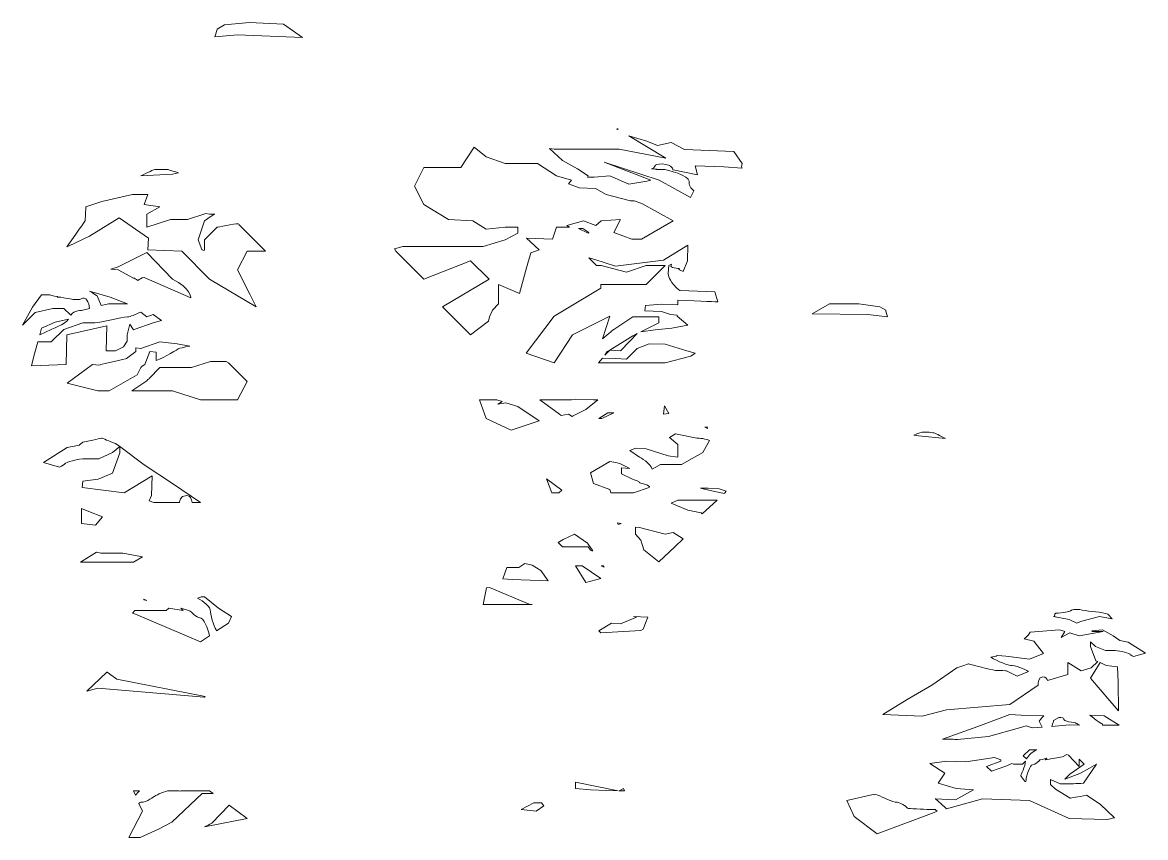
# Model space of a CAD drawing. Extents: x -2 to 9008, y -1000 to 0.
# Drawn here: x 2786.76 to 2805.56, y -687.71 to -674.06 of the extents above; entities that cross this region are included whole.
import ezdxf

# ---------------------------------------------------------------- set-up
doc = ezdxf.new("R2010")
doc.units = 0
doc.header["$MEASUREMENT"] = 0
doc.layers.add('Layer 1', color=7, linetype='Continuous')

# ---------------------------------------------------------------- blocks, each defined once
blk = doc.blocks.new('block 6')
at = {"layer": 'Layer 1', "lineweight": 0}
for points in [[(2796.71, -675.84), (2796.73, -675.84), (2796.72, -675.85), (2796.71, -675.84)], [(2794.84, -677.49), (2794.52, -677.52), (2794.3, -677.38), (2793.89, -677.36), (2793.48, -677.11), (2793.32, -676.8), (2793.48, -676.49), (2794.1, -676.49), (2794.32, -676.15), (2794.52, -676.31), (2794.84, -676.42), (2795.38, -676.42), (2795.7, -676.63), (2795.95, -676.7), (2795.9, -676.76), (2796.08, -676.83), (2796.35, -676.84), (2796.53, -676.94), (2796.94, -677.05), (2797, -677.05), (2797.13, -677.09), (2797.65, -677.38), (2797.12, -677.69), (2796.96, -677.69), (2796.66, -677.58), (2796.77, -677.36), (2796.45, -677.38), (2796.36, -677.46), (2796.15, -677.38), (2795.87, -677.46), (2795.92, -677.49), (2795.7, -677.49), (2795.63, -677.69), (2795.2, -677.67), (2795.41, -677.87), (2795.27, -677.92), (2795.2, -678.17), (2795.08, -678.6), (2794.73, -678.45), (2794.73, -678.77), (2794.63, -678.88), (2794.58, -678.99), (2794.56, -679.06), (2794.26, -679.29), (2793.95, -678.98), (2793.79, -678.82), (2794.57, -678.36), (2794.26, -678.05), (2793.48, -678.36), (2793.01, -677.89), (2792.99, -677.85), (2793.13, -677.81), (2794.47, -677.81), (2794.84, -677.7), (2795.05, -677.59), (2795.05, -677.49), (2794.84, -677.49)], [(2796.07, -677.51), (2796.14, -677.51), (2796.24, -677.58), (2796.23, -677.59), (2796.07, -677.51)], [(2796.51, -679.63), (2796.55, -679.57), (2796.59, -679.55), (2796.98, -679.31), (2797.05, -679.27), (2796.93, -679.4), (2796.77, -679.56), (2796.59, -679.55), (2796.51, -679.63)], [(2796.69, -679.69), (2796.87, -679.7), (2797.05, -679.52), (2797.25, -679.44), (2797.52, -679.45), (2797.88, -679.56), (2798.02, -679.6), (2797.95, -679.65), (2797.52, -679.76), (2796.4, -679.76), (2796.47, -679.68), (2796.69, -679.69)], [(2796.19, -680.54), (2795.98, -680.65), (2795.96, -680.66), (2795.9, -680.62), (2795.78, -680.64), (2795.75, -680.62), (2795.42, -680.38), (2795.95, -680.38), (2796.01, -680.37), (2796.32, -680.38), (2796.39, -680.38), (2796.19, -680.54)], [(2794.85, -680.43), (2795.05, -680.49), (2795.41, -680.73), (2794.94, -680.89), (2794.52, -680.69), (2794.41, -680.38), (2794.7, -680.38), (2794.79, -680.41), (2794.72, -680.45), (2794.85, -680.43)], [(2797.58, -680.61), (2797.49, -680.62), (2797.51, -680.48), (2797.58, -680.61)], [(2796.66, -680.6), (2796.46, -680.69), (2796.41, -680.69), (2796.56, -680.6), (2796.66, -680.6)], [(2798.18, -680.84), (2798.22, -680.83), (2798.23, -680.86), (2798.18, -680.84)], [(2795.53, -681.7), (2795.79, -681.89), (2795.74, -681.94), (2795.62, -681.94), (2795.53, -681.7)], [(2798.27, -681.9), (2798.11, -681.86), (2798.24, -681.86), (2798.42, -681.87), (2798.54, -681.91), (2798.52, -681.94), (2798.51, -681.95), (2798.27, -681.9)], [(2797.62, -682.11), (2797.73, -682.06), (2798.39, -682.06), (2798.14, -682.29), (2798.12, -682.27), (2797.9, -682.23), (2797.62, -682.11)], [(2788.1, -682.34), (2787.98, -682.48), (2787.75, -682.45), (2787.75, -682.2), (2787.87, -682.25), (2788.1, -682.34)], [(2796.78, -682.45), (2796.73, -682.47), (2796.72, -682.44), (2796.78, -682.45)], [(2797.16, -682.89), (2797.14, -682.82), (2797.11, -682.73), (2797.02, -682.63), (2797.02, -682.51), (2797.09, -682.52), (2797.52, -682.63), (2797.65, -682.6), (2797.82, -682.71), (2797.68, -682.84), (2797.41, -683.09), (2797.16, -682.89)], [(2788, -682.93), (2788.07, -682.95), (2788.44, -682.95), (2788.77, -683.01), (2788.62, -683.1), (2787.73, -683.1), (2788, -682.93)], [(2794.96, -683.39), (2794.8, -683.38), (2794.87, -683.19), (2795.07, -683.19), (2795.17, -683.12), (2795.29, -683.15), (2795.44, -683.24), (2795.56, -683.41), (2794.96, -683.39)], [(2796.44, -683.37), (2796.19, -683.44), (2796.02, -683.16), (2796.13, -683.16), (2796.44, -683.37)], [(2796.5, -683.18), (2796.45, -683.16), (2796.48, -683.16), (2796.5, -683.18)], [(2794.47, -683.81), (2794.53, -683.53), (2794.58, -683.52), (2795.24, -683.8), (2795.29, -683.81), (2794.47, -683.81)], [(2788.79, -683.73), (2788.79, -683.72), (2788.84, -683.74), (2788.79, -683.73)], [(2796.44, -684.28), (2796.41, -684.25), (2796.62, -684.12), (2796.77, -684.13), (2797.04, -684.02), (2796.99, -684.01), (2797.23, -684.02), (2797.15, -684.22), (2797.11, -684.24), (2796.44, -684.28)], [(2804.64, -685.04), (2804.8, -684.78), (2804.9, -684.83), (2805.09, -684.85), (2805.1, -685.11), (2805.11, -685.59), (2804.96, -685.42), (2804.64, -685.04)], [(2796.27, -686.91), (2796.02, -686.89), (2796.02, -686.78), (2796.73, -686.93), (2796.54, -686.92), (2796.27, -686.91)], [(2796.84, -686.93), (2796.75, -686.93), (2796.82, -686.89), (2796.84, -686.93)], [(2795.32, -687.13), (2795.45, -687.13), (2795.49, -687.18), (2795.36, -687.27), (2795.11, -687.24), (2795.32, -687.13)]]:
    blk.add_lwpolyline(points, dxfattribs=at)
for points, knots in [([(2791.45, -674.31), (2791.45, -674.31), (2790.36, -674.27), (2790.36, -674.27), (2790.36, -674.27), (2789.98, -674.3), (2789.98, -674.3), (2790, -674.23), (2790.02, -674.17), (2790.02, -674.17), (2790.02, -674.17), (2790.14, -674.1), (2790.14, -674.1), (2790.14, -674.1), (2790.56, -674.06), (2790.56, -674.06), (2790.56, -674.06), (2791.13, -674.09), (2791.13, -674.09), (2791.13, -674.09), (2791.45, -674.31), (2791.45, -674.31)], [0, 0, 0, 0, 1, 1, 1, 2, 2, 2, 3, 3, 3, 4, 4, 4, 5, 5, 5, 6, 6, 6, 7, 7, 7, 7]), ([(2796.75, -676.18), (2796.75, -676.18), (2797.53, -676.33), (2797.53, -676.33), (2797.53, -676.33), (2796.91, -675.96), (2796.91, -675.96), (2796.91, -675.96), (2797.21, -676.05), (2797.21, -676.05), (2797.21, -676.05), (2797.39, -676.12), (2797.39, -676.12), (2797.39, -676.12), (2797.62, -676.07), (2797.62, -676.07), (2797.62, -676.07), (2797.84, -676.19), (2797.84, -676.19), (2797.84, -676.19), (2798.67, -676.22), (2798.67, -676.22), (2798.67, -676.22), (2798.81, -676.42), (2798.81, -676.42), (2798.8, -676.46), (2798.79, -676.5), (2798.81, -676.5), (2798.81, -676.5), (2798.5, -676.48), (2798.5, -676.48), (2798.5, -676.48), (2798.02, -676.46), (2798.02, -676.46), (2798.02, -676.46), (2798.06, -676.61), (2798.06, -676.61), (2798.06, -676.61), (2797.65, -676.53), (2797.65, -676.53), (2797.65, -676.53), (2797.65, -676.44), (2797.47, -676.43), (2797.3, -676.42), (2797.37, -676.51), (2797.29, -676.51), (2797.33, -676.51), (2797.38, -676.52), (2797.38, -676.52), (2797.38, -676.52), (2797.38, -676.52), (2797.47, -676.52), (2797.56, -676.52), (2797.92, -676.63), (2797.92, -676.72), (2797.91, -676.78), (2797.95, -676.84), (2798, -676.88), (2798, -676.88), (2797.94, -676.99), (2797.94, -676.99), (2797.94, -676.99), (2797.42, -676.7), (2797.42, -676.7), (2797.42, -676.7), (2796.5, -676.4), (2796.5, -676.4), (2796.5, -676.4), (2797.28, -676.7), (2797.28, -676.7), (2797.28, -676.7), (2797.21, -676.72), (2797.21, -676.72), (2797.21, -676.72), (2796.91, -676.77), (2796.91, -676.77), (2796.91, -676.77), (2796.59, -676.63), (2796.59, -676.63), (2796.59, -676.63), (2796.33, -676.65), (2796.33, -676.65), (2796.33, -676.65), (2796.22, -676.65), (2796.22, -676.65), (2796.22, -676.65), (2796.23, -676.63), (2796.23, -676.63), (2796.23, -676.63), (2796.05, -676.51), (2796.05, -676.51), (2796.05, -676.51), (2795.8, -676.37), (2795.8, -676.37), (2795.8, -676.37), (2795.58, -676.17), (2795.58, -676.17), (2795.58, -676.17), (2795.66, -676.18), (2795.66, -676.18), (2795.66, -676.18), (2796.75, -676.18), (2796.75, -676.18)], [0, 0, 0, 0, 1, 1, 1, 2, 2, 2, 3, 3, 3, 4, 4, 4, 5, 5, 5, 6, 6, 6, 7, 7, 7, 8, 8, 8, 9, 9, 9, 10, 10, 10, 11, 11, 11, 12, 12, 12, 13, 13, 13, 14, 14, 14, 15, 15, 15, 16, 16, 16, 17, 17, 17, 18, 18, 18, 19, 19, 19, 20, 20, 20, 21, 21, 21, 22, 22, 22, 23, 23, 23, 24, 24, 24, 25, 25, 25, 26, 26, 26, 27, 27, 27, 28, 28, 28, 29, 29, 29, 30, 30, 30, 31, 31, 31, 32, 32, 32, 33, 33, 33, 34, 34, 34, 34]), ([(2788.74, -676.63), (2788.85, -676.58), (2788.96, -676.52), (2788.99, -676.52), (2789.06, -676.52), (2789.06, -676.52), (2789.16, -676.52), (2789.2, -676.52), (2789.28, -676.55), (2789.37, -676.58), (2789.37, -676.58), (2789.27, -676.6), (2789.27, -676.6), (2789.27, -676.6), (2788.74, -676.63), (2788.74, -676.63)], [0, 0, 0, 0, 1, 1, 1, 2, 2, 2, 3, 3, 3, 4, 4, 4, 5, 5, 5, 5]), ([(2788.86, -676.94), (2788.86, -676.94), (2788.8, -677.11), (2788.8, -677.11), (2788.8, -677.11), (2789.06, -677.15), (2789.06, -677.15), (2789.06, -677.15), (2788.84, -677.27), (2788.84, -677.27), (2788.84, -677.27), (2788.84, -677.49), (2788.84, -677.49), (2788.84, -677.49), (2789.24, -677.36), (2789.24, -677.36), (2789.24, -677.36), (2789.52, -677.36), (2789.52, -677.36), (2789.52, -677.36), (2789.83, -677.26), (2789.83, -677.26), (2789.83, -677.26), (2789.89, -677.27), (2789.89, -677.27), (2789.89, -677.27), (2789.98, -677.27), (2789.98, -677.27), (2789.89, -677.32), (2789.81, -677.38), (2789.81, -677.38), (2789.81, -677.38), (2789.7, -677.7), (2789.7, -677.7), (2789.7, -677.7), (2789.76, -677.86), (2789.76, -677.86), (2789.76, -677.86), (2789.81, -677.9), (2789.81, -677.86), (2789.81, -677.81), (2789.81, -677.7), (2789.81, -677.7), (2789.81, -677.7), (2790.02, -677.49), (2790.02, -677.49), (2790.02, -677.49), (2790.31, -677.43), (2790.37, -677.43), (2790.37, -677.43), (2790.38, -677.44), (2790.38, -677.44), (2790.38, -677.45), (2790.39, -677.45), (2790.4, -677.46), (2790.4, -677.46), (2790.83, -677.89), (2790.83, -677.89), (2790.83, -677.89), (2790.52, -677.89), (2790.52, -677.89), (2790.52, -677.89), (2790.36, -678.2), (2790.36, -678.2), (2790.36, -678.2), (2790.57, -678.62), (2790.57, -678.62), (2790.57, -678.62), (2790.67, -678.82), (2790.67, -678.82), (2790.67, -678.82), (2789.89, -678.36), (2789.89, -678.36), (2789.89, -678.36), (2789.43, -677.89), (2789.43, -677.89), (2789.43, -677.89), (2788.86, -677.87), (2788.86, -677.87), (2788.86, -677.87), (2788.87, -677.67), (2788.87, -677.67), (2788.87, -677.67), (2788.38, -677.33), (2788.38, -677.33), (2788.38, -677.33), (2787.88, -677.64), (2787.88, -677.64), (2787.88, -677.64), (2787.54, -677.8), (2787.54, -677.8), (2787.54, -677.8), (2787.5, -677.82), (2787.5, -677.82), (2787.65, -677.61), (2787.81, -677.38), (2787.81, -677.38), (2787.81, -677.38), (2787.82, -677.16), (2787.82, -677.16), (2787.82, -677.16), (2787.82, -677.15), (2787.82, -677.15), (2787.82, -677.15), (2788.09, -677.06), (2788.09, -677.06), (2788.09, -677.06), (2788.6, -676.94), (2788.6, -676.94), (2788.6, -676.94), (2788.86, -676.94), (2788.86, -676.94)], [0, 0, 0, 0, 1, 1, 1, 2, 2, 2, 3, 3, 3, 4, 4, 4, 5, 5, 5, 6, 6, 6, 7, 7, 7, 8, 8, 8, 9, 9, 9, 10, 10, 10, 11, 11, 11, 12, 12, 12, 13, 13, 13, 14, 14, 14, 15, 15, 15, 16, 16, 16, 17, 17, 17, 18, 18, 18, 19, 19, 19, 20, 20, 20, 21, 21, 21, 22, 22, 22, 23, 23, 23, 24, 24, 24, 25, 25, 25, 26, 26, 26, 27, 27, 27, 28, 28, 28, 29, 29, 29, 30, 30, 30, 31, 31, 31, 32, 32, 32, 33, 33, 33, 34, 34, 34, 35, 35, 35, 36, 36, 36, 37, 37, 37, 37]), ([(2788.8, -678.33), (2788.75, -678.34), (2788.72, -678.36), (2788.69, -678.38), (2788.66, -678.36), (2788.63, -678.34), (2788.63, -678.34), (2788.63, -678.34), (2788.62, -678.34), (2788.62, -678.34), (2788.62, -678.34), (2788.36, -678.2), (2788.36, -678.2), (2788.36, -678.2), (2788.24, -678.19), (2788.24, -678.19), (2788.24, -678.19), (2788.36, -678.15), (2788.36, -678.15), (2788.36, -678.15), (2788.84, -677.91), (2788.84, -677.91), (2788.84, -677.91), (2789.27, -678.36), (2789.27, -678.36), (2789.58, -678.51), (2789.58, -678.67), (2789.58, -678.67), (2789.58, -678.67), (2788.8, -678.33), (2788.8, -678.33)], [0, 0, 0, 0, 1, 1, 1, 2, 2, 2, 3, 3, 3, 4, 4, 4, 5, 5, 5, 6, 6, 6, 7, 7, 7, 8, 8, 8, 9, 9, 9, 10, 10, 10, 10]), ([(2796.44, -678.51), (2796.44, -678.51), (2796.44, -678.45), (2796.44, -678.45), (2796.44, -678.45), (2797.2, -678.45), (2797.2, -678.45), (2797.2, -678.45), (2797.52, -678.13), (2797.52, -678.13), (2797.52, -678.13), (2797.2, -678.13), (2797.2, -678.13), (2797.2, -678.13), (2796.87, -678.24), (2796.87, -678.24), (2796.87, -678.24), (2796.45, -678.13), (2796.45, -678.13), (2796.45, -678.13), (2796.37, -678.13), (2796.37, -678.13), (2796.37, -678.13), (2796.24, -678), (2796.24, -678), (2796.24, -678), (2796.34, -678.03), (2796.34, -678.03), (2796.34, -678.03), (2796.69, -678.14), (2796.69, -678.14), (2796.69, -678.14), (2797.49, -678.04), (2797.49, -678.04), (2797.49, -678.04), (2797.9, -677.79), (2797.9, -677.79), (2797.9, -677.79), (2797.89, -678.05), (2797.89, -678.05), (2797.89, -678.05), (2797.82, -678.23), (2797.82, -678.23), (2797.7, -678.18), (2797.76, -678.18), (2797.76, -678.18), (2797.75, -678.18), (2797.58, -678.17), (2797.62, -678.13), (2797.65, -678.08), (2797.58, -678.13), (2797.58, -678.13), (2797.58, -678.13), (2797.57, -678.26), (2797.57, -678.26), (2797.57, -678.26), (2797.57, -678.35), (2797.66, -678.45), (2797.75, -678.55), (2797.77, -678.55), (2797.77, -678.55), (2797.77, -678.55), (2798.35, -678.57), (2798.35, -678.57), (2798.35, -678.57), (2798.4, -678.74), (2798.4, -678.74), (2798.4, -678.74), (2798.13, -678.73), (2797.73, -678.71), (2797.73, -678.71), (2797.73, -678.79), (2797.73, -678.79), (2797.73, -678.79), (2797.46, -678.78), (2797.46, -678.78), (2797.46, -678.78), (2797.19, -678.8), (2797.19, -678.8), (2797.19, -678.8), (2797.18, -678.89), (2797.18, -678.89), (2797.18, -678.89), (2797.46, -678.9), (2797.46, -678.9), (2797.46, -678.9), (2797.61, -678.95), (2797.61, -678.95), (2797.61, -678.95), (2797.72, -678.96), (2797.72, -678.96), (2797.72, -678.96), (2797.72, -678.98), (2797.72, -678.98), (2797.72, -678.98), (2797.9, -679.13), (2797.9, -679.13), (2797.9, -679.13), (2797.63, -679.18), (2797.63, -679.18), (2797.63, -679.18), (2797.35, -679.21), (2797.35, -679.21), (2797.35, -679.21), (2797.11, -679.24), (2797.11, -679.24), (2797.11, -679.24), (2797.41, -679.09), (2797.41, -679.09), (2797.41, -679.09), (2797.41, -678.99), (2797.41, -678.99), (2797.41, -678.99), (2796.98, -678.99), (2796.98, -678.99), (2796.98, -678.99), (2796.66, -679.2), (2796.66, -679.2), (2796.66, -679.2), (2796.57, -679.27), (2796.47, -679.36), (2796.47, -679.36), (2796.59, -678.98), (2796.59, -678.98), (2796.59, -678.98), (2795.97, -679.29), (2795.97, -679.29), (2795.97, -679.29), (2795.66, -679.76), (2795.66, -679.76), (2795.66, -679.76), (2795.19, -679.6), (2795.19, -679.6), (2795.19, -679.6), (2795.66, -678.98), (2795.66, -678.98), (2795.66, -678.98), (2796.44, -678.51), (2796.44, -678.51)], [0, 0, 0, 0, 1, 1, 1, 2, 2, 2, 3, 3, 3, 4, 4, 4, 5, 5, 5, 6, 6, 6, 7, 7, 7, 8, 8, 8, 9, 9, 9, 10, 10, 10, 11, 11, 11, 12, 12, 12, 13, 13, 13, 14, 14, 14, 15, 15, 15, 16, 16, 16, 17, 17, 17, 18, 18, 18, 19, 19, 19, 20, 20, 20, 21, 21, 21, 22, 22, 22, 23, 23, 23, 24, 24, 24, 25, 25, 25, 26, 26, 26, 27, 27, 27, 28, 28, 28, 29, 29, 29, 30, 30, 30, 31, 31, 31, 32, 32, 32, 33, 33, 33, 34, 34, 34, 35, 35, 35, 36, 36, 36, 37, 37, 37, 38, 38, 38, 39, 39, 39, 40, 40, 40, 41, 41, 41, 42, 42, 42, 43, 43, 43, 44, 44, 44, 45, 45, 45, 46, 46, 46, 46]), ([(2787.4, -678.66), (2787.54, -678.69), (2787.7, -678.72), (2787.74, -678.69), (2787.82, -678.64), (2787.88, -678.74), (2787.88, -678.85), (2787.88, -678.85), (2787.77, -678.88), (2787.77, -678.88), (2787.77, -678.88), (2787.61, -678.88), (2787.57, -678.96), (2787.57, -678.96), (2787.45, -678.85), (2787.45, -678.85), (2787.45, -678.85), (2787.27, -678.85), (2787.27, -678.85), (2787.27, -678.85), (2786.97, -678.92), (2786.97, -678.92), (2786.97, -678.92), (2786.76, -679.13), (2786.76, -679.13), (2786.76, -679.13), (2786.93, -678.83), (2786.93, -678.83), (2786.93, -678.83), (2787.08, -678.62), (2787.08, -678.62), (2787.12, -678.62), (2787.21, -678.62), (2787.21, -678.62), (2787.21, -678.62), (2787.27, -678.64), (2787.35, -678.65), (2787.35, -678.65), (2787.34, -678.66), (2787.34, -678.66), (2787.34, -678.66), (2787.4, -678.66), (2787.4, -678.66)], [0, 0, 0, 0, 1, 1, 1, 2, 2, 2, 3, 3, 3, 4, 4, 4, 5, 5, 5, 6, 6, 6, 7, 7, 7, 8, 8, 8, 9, 9, 9, 10, 10, 10, 11, 11, 11, 12, 12, 12, 13, 13, 13, 14, 14, 14, 14]), ([(2788.52, -678.77), (2788.52, -678.77), (2788.2, -678.77), (2788.2, -678.77), (2788.2, -678.77), (2788.08, -678.8), (2788.08, -678.8), (2788.08, -678.8), (2788.01, -678.64), (2788.01, -678.64), (2788.01, -678.64), (2787.95, -678.6), (2787.88, -678.56), (2787.88, -678.56), (2788.23, -678.66), (2788.23, -678.66), (2788.23, -678.66), (2788.52, -678.77), (2788.52, -678.77)], [0, 0, 0, 0, 1, 1, 1, 2, 2, 2, 3, 3, 3, 4, 4, 4, 5, 5, 5, 6, 6, 6, 6]), ([(2799.98, -678.94), (2799.98, -678.94), (2800.27, -678.77), (2800.27, -678.77), (2800.27, -678.77), (2800.76, -678.77), (2800.76, -678.77), (2800.76, -678.77), (2801.11, -678.82), (2801.11, -678.82), (2801.11, -678.82), (2801.21, -678.88), (2801.21, -678.88), (2801.21, -678.88), (2801.22, -678.94), (2801.24, -678.99), (2801.24, -678.99), (2800.91, -678.95), (2800.91, -678.95), (2800.91, -678.95), (2799.98, -678.94), (2799.98, -678.94)], [0, 0, 0, 0, 1, 1, 1, 2, 2, 2, 3, 3, 3, 4, 4, 4, 5, 5, 5, 6, 6, 6, 7, 7, 7, 7]), ([(2787.24, -679.41), (2787.24, -679.41), (2787.45, -679.2), (2787.45, -679.2), (2787.45, -679.2), (2787.77, -679.09), (2787.77, -679.09), (2787.77, -679.09), (2787.84, -679.09), (2787.97, -679.09), (2788.09, -679.09), (2788.41, -678.99), (2788.52, -678.99), (2788.57, -678.99), (2788.65, -678.95), (2788.74, -678.91), (2788.74, -678.91), (2788.84, -678.99), (2788.84, -678.99), (2788.84, -678.99), (2788.95, -678.95), (2788.95, -678.95), (2788.95, -678.95), (2789.09, -679.05), (2789.09, -679.05), (2789.09, -679.05), (2788.95, -679.09), (2788.95, -679.09), (2788.95, -679.09), (2788.63, -679.2), (2788.63, -679.2), (2788.63, -679.2), (2788.62, -679.21), (2788.62, -679.21), (2788.62, -679.21), (2788.56, -679.11), (2788.56, -679.11), (2788.56, -679.11), (2788.51, -679.29), (2788.51, -679.29), (2788.51, -679.29), (2788.51, -679.4), (2788.51, -679.4), (2788.51, -679.4), (2788.45, -679.49), (2788.45, -679.49), (2788.45, -679.49), (2788.32, -679.56), (2788.32, -679.56), (2788.32, -679.56), (2788.16, -679.56), (2788.16, -679.56), (2788.16, -679.56), (2788.17, -679.14), (2788.17, -679.14), (2788.17, -679.14), (2787.5, -679.29), (2787.5, -679.29), (2787.5, -679.29), (2787.49, -679.79), (2787.49, -679.79), (2787.49, -679.79), (2786.91, -679.81), (2786.91, -679.81), (2786.91, -679.81), (2786.95, -679.65), (2786.95, -679.65), (2786.95, -679.65), (2787.02, -679.41), (2787.02, -679.41), (2787.02, -679.41), (2787.24, -679.41), (2787.24, -679.41)], [0, 0, 0, 0, 1, 1, 1, 2, 2, 2, 3, 3, 3, 4, 4, 4, 5, 5, 5, 6, 6, 6, 7, 7, 7, 8, 8, 8, 9, 9, 9, 10, 10, 10, 11, 11, 11, 12, 12, 12, 13, 13, 13, 14, 14, 14, 15, 15, 15, 16, 16, 16, 17, 17, 17, 18, 18, 18, 19, 19, 19, 20, 20, 20, 21, 21, 21, 22, 22, 22, 23, 23, 23, 24, 24, 24, 24]), ([(2787.05, -679.29), (2787.05, -679.29), (2787.08, -679.18), (2787.08, -679.18), (2787.08, -679.18), (2787.31, -679.08), (2787.31, -679.08), (2787.31, -679.08), (2787.53, -679.03), (2787.53, -679.03), (2787.47, -679.12), (2787.24, -679.2), (2787.24, -679.2), (2787.24, -679.2), (2787.05, -679.29), (2787.05, -679.29)], [0, 0, 0, 0, 1, 1, 1, 2, 2, 2, 3, 3, 3, 4, 4, 4, 5, 5, 5, 5]), ([(2788.89, -679.57), (2788.89, -679.57), (2788.81, -679.79), (2788.81, -679.79), (2788.77, -679.81), (2788.74, -679.84), (2788.74, -679.84), (2788.74, -679.84), (2788.68, -679.96), (2788.68, -679.96), (2788.68, -679.96), (2788.21, -680.23), (2788.21, -680.23), (2788.21, -680.23), (2788.02, -680.23), (2788.02, -680.23), (2788.02, -680.23), (2787.51, -680.1), (2787.51, -680.1), (2787.51, -680.1), (2787.93, -679.79), (2787.93, -679.79), (2788.01, -679.8), (2788.07, -679.8), (2788.07, -679.79), (2788.09, -679.78), (2788.5, -679.69), (2788.5, -679.69), (2788.5, -679.69), (2788.66, -679.57), (2788.66, -679.57), (2788.66, -679.57), (2788.66, -679.51), (2788.66, -679.51), (2788.66, -679.51), (2788.74, -679.52), (2788.74, -679.52), (2788.74, -679.52), (2789.06, -679.41), (2789.06, -679.41), (2789.06, -679.41), (2789.35, -679.44), (2789.35, -679.44), (2789.35, -679.44), (2789.56, -679.48), (2789.56, -679.48), (2789.46, -679.5), (2789.38, -679.52), (2789.38, -679.52), (2789.38, -679.52), (2789.13, -679.68), (2789, -679.72), (2789, -679.72), (2789, -679.58), (2789, -679.58), (2789, -679.58), (2788.89, -679.57), (2788.89, -679.57)], [0, 0, 0, 0, 1, 1, 1, 2, 2, 2, 3, 3, 3, 4, 4, 4, 5, 5, 5, 6, 6, 6, 7, 7, 7, 8, 8, 8, 9, 9, 9, 10, 10, 10, 11, 11, 11, 12, 12, 12, 13, 13, 13, 14, 14, 14, 15, 15, 15, 16, 16, 16, 17, 17, 17, 18, 18, 18, 19, 19, 19, 19]), ([(2790.36, -680.38), (2790.36, -680.38), (2789.74, -680.38), (2789.74, -680.38), (2789.74, -680.38), (2789.27, -680.23), (2789.27, -680.23), (2789.27, -680.23), (2788.59, -680.23), (2788.59, -680.23), (2788.59, -680.23), (2788.84, -680.06), (2788.84, -680.06), (2788.84, -680.06), (2788.86, -680.04), (2788.86, -680.04), (2788.86, -680.04), (2788.88, -680.03), (2788.88, -680.03), (2788.88, -680.03), (2788.88, -680.02), (2788.88, -680.02), (2788.88, -680.02), (2789.06, -679.84), (2789.06, -679.84), (2789.06, -679.84), (2789.59, -679.84), (2789.59, -679.84), (2789.59, -679.84), (2789.91, -679.74), (2789.91, -679.74), (2789.91, -679.74), (2790.04, -679.74), (2790.17, -679.74), (2790.17, -679.74), (2790.21, -679.76), (2790.21, -679.76), (2790.21, -679.76), (2790.52, -680.07), (2790.52, -680.07), (2790.52, -680.07), (2790.36, -680.38), (2790.36, -680.38)], [0, 0, 0, 0, 1, 1, 1, 2, 2, 2, 3, 3, 3, 4, 4, 4, 5, 5, 5, 6, 6, 6, 7, 7, 7, 8, 8, 8, 9, 9, 9, 10, 10, 10, 11, 11, 11, 12, 12, 12, 13, 13, 13, 14, 14, 14, 14]), ([(2801.68, -680.97), (2801.75, -680.94), (2801.82, -680.92), (2801.85, -680.92), (2801.94, -680.92), (2801.94, -680.92), (2802, -680.93), (2802.03, -680.93), (2802.12, -680.98), (2802.21, -681.03), (2802.21, -681.03), (2801.76, -680.98), (2801.76, -680.98), (2801.76, -680.98), (2801.68, -680.97), (2801.68, -680.97)], [0, 0, 0, 0, 1, 1, 1, 2, 2, 2, 3, 3, 3, 4, 4, 4, 5, 5, 5, 5]), ([(2787.51, -681.18), (2787.51, -681.18), (2787.71, -681.14), (2787.71, -681.14), (2787.71, -681.14), (2787.77, -681.09), (2787.77, -681.09), (2787.92, -681.06), (2788.09, -681.02), (2788.09, -681.02), (2788.09, -681.02), (2788.22, -681.08), (2788.32, -681.11), (2788.32, -681.11), (2788.39, -681.16), (2788.39, -681.16), (2788.39, -681.16), (2788.8, -681.47), (2788.8, -681.47), (2788.8, -681.47), (2789.27, -681.78), (2789.27, -681.78), (2789.27, -681.78), (2789.74, -682.1), (2789.74, -682.1), (2789.74, -682.1), (2789.6, -682.1), (2789.6, -682.1), (2789.59, -682.04), (2789.57, -681.98), (2789.51, -681.98), (2789.39, -681.98), (2789.39, -682.09), (2789.39, -682.09), (2789.39, -682.09), (2789.39, -682.1), (2789.39, -682.1), (2789.39, -682.1), (2788.96, -682.1), (2788.96, -682.1), (2788.96, -682.1), (2788.88, -682.07), (2788.88, -682.07), (2788.88, -682.07), (2788.92, -681.98), (2788.92, -681.98), (2788.92, -681.98), (2788.93, -681.65), (2788.93, -681.65), (2788.93, -681.65), (2788.46, -681.94), (2788.46, -681.94), (2788.46, -681.94), (2787.76, -681.85), (2787.76, -681.85), (2787.76, -681.85), (2787.77, -681.74), (2787.77, -681.74), (2787.77, -681.74), (2788.03, -681.71), (2788.03, -681.71), (2788.03, -681.71), (2788.27, -681.61), (2788.27, -681.61), (2788.27, -681.61), (2788.39, -681.27), (2788.39, -681.27), (2788.39, -681.27), (2788.39, -681.16), (2788.39, -681.16), (2788.39, -681.16), (2788.27, -681.26), (2788.27, -681.26), (2788.27, -681.26), (2788.04, -681.37), (2788.04, -681.37), (2788.04, -681.37), (2787.93, -681.37), (2787.82, -681.37), (2787.7, -681.36), (2787.47, -681.43), (2787.47, -681.45), (2787.47, -681.46), (2787.43, -681.48), (2787.38, -681.51), (2787.38, -681.51), (2787.11, -681.43), (2787.11, -681.43), (2787.11, -681.43), (2787.51, -681.18), (2787.51, -681.18)], [0, 0, 0, 0, 1, 1, 1, 2, 2, 2, 3, 3, 3, 4, 4, 4, 5, 5, 5, 6, 6, 6, 7, 7, 7, 8, 8, 8, 9, 9, 9, 10, 10, 10, 11, 11, 11, 12, 12, 12, 13, 13, 13, 14, 14, 14, 15, 15, 15, 16, 16, 16, 17, 17, 17, 18, 18, 18, 19, 19, 19, 20, 20, 20, 21, 21, 21, 22, 22, 22, 23, 23, 23, 24, 24, 24, 25, 25, 25, 26, 26, 26, 27, 27, 27, 28, 28, 28, 29, 29, 29, 30, 30, 30, 30]), ([(2797.09, -681.34), (2797.09, -681.34), (2796.93, -681.23), (2796.93, -681.23), (2796.93, -681.23), (2797.03, -681.19), (2797.03, -681.19), (2797.03, -681.19), (2797.2, -681.2), (2797.2, -681.2), (2797.2, -681.2), (2797.57, -681.32), (2797.57, -681.32), (2797.57, -681.32), (2797.73, -681.34), (2797.73, -681.34), (2797.73, -681.34), (2797.73, -681.13), (2797.73, -681.13), (2797.73, -681.13), (2797.59, -681.01), (2797.59, -681.01), (2797.59, -681.01), (2797.69, -680.95), (2797.69, -680.95), (2797.69, -680.95), (2798.05, -681.02), (2798.05, -681.02), (2798.05, -681.02), (2798.16, -681.02), (2798.26, -681.06), (2798.26, -681.06), (2798.15, -681.26), (2798.15, -681.26), (2798.15, -681.26), (2797.79, -681.46), (2797.79, -681.46), (2797.79, -681.46), (2797.44, -681.46), (2797.44, -681.46), (2797.44, -681.46), (2797.3, -681.54), (2797.3, -681.54), (2797.28, -681.44), (2797.09, -681.34), (2797.09, -681.34)], [0, 0, 0, 0, 1, 1, 1, 2, 2, 2, 3, 3, 3, 4, 4, 4, 5, 5, 5, 6, 6, 6, 7, 7, 7, 8, 8, 8, 9, 9, 9, 10, 10, 10, 11, 11, 11, 12, 12, 12, 13, 13, 13, 14, 14, 14, 15, 15, 15, 15]), ([(2796.61, -681.94), (2796.61, -681.94), (2796.59, -681.88), (2796.59, -681.88), (2796.59, -681.88), (2796.32, -681.78), (2796.32, -681.78), (2796.32, -681.78), (2796.27, -681.6), (2796.27, -681.6), (2796.27, -681.6), (2796.59, -681.41), (2796.59, -681.41), (2796.69, -681.43), (2796.77, -681.45), (2796.77, -681.45), (2796.77, -681.45), (2796.93, -681.53), (2796.93, -681.53), (2796.93, -681.53), (2796.79, -681.52), (2796.79, -681.52), (2796.79, -681.52), (2796.79, -681.62), (2796.79, -681.62), (2796.79, -681.62), (2796.97, -681.71), (2796.97, -681.71), (2796.97, -681.71), (2797.08, -681.75), (2797.08, -681.75), (2797.08, -681.75), (2797.09, -681.77), (2797.09, -681.77), (2797.09, -681.77), (2797.3, -681.82), (2797.25, -681.85), (2797.25, -681.85), (2796.99, -681.94), (2796.99, -681.94), (2796.99, -681.94), (2796.61, -681.94), (2796.61, -681.94)], [0, 0, 0, 0, 1, 1, 1, 2, 2, 2, 3, 3, 3, 4, 4, 4, 5, 5, 5, 6, 6, 6, 7, 7, 7, 8, 8, 8, 9, 9, 9, 10, 10, 10, 11, 11, 11, 12, 12, 12, 13, 13, 13, 14, 14, 14, 14]), ([(2795.81, -682.72), (2795.81, -682.72), (2796, -682.63), (2796, -682.63), (2796, -682.63), (2796.22, -682.78), (2796.22, -682.78), (2796.22, -682.78), (2796.31, -682.91), (2796.31, -682.91), (2796.3, -682.91), (2796.29, -682.91), (2796.27, -682.9), (2796.27, -682.9), (2796.23, -682.84), (2796.23, -682.84), (2796.23, -682.84), (2795.8, -682.84), (2795.8, -682.84), (2795.8, -682.84), (2795.73, -682.77), (2795.73, -682.77), (2795.73, -682.77), (2795.81, -682.72), (2795.81, -682.72)], [0, 0, 0, 0, 1, 1, 1, 2, 2, 2, 3, 3, 3, 4, 4, 4, 5, 5, 5, 6, 6, 6, 7, 7, 7, 8, 8, 8, 8]), ([(2789.69, -683.7), (2789.71, -683.7), (2789.74, -683.68), (2789.75, -683.68), (2789.75, -683.68), (2789.81, -683.68), (2789.81, -683.68), (2789.81, -683.68), (2790.04, -683.87), (2790.04, -683.87), (2790.04, -683.87), (2790.26, -684.01), (2790.26, -684.01), (2790.26, -684.01), (2790.21, -684.12), (2790.21, -684.12), (2790.21, -684.12), (2790.01, -684.25), (2790.01, -684.25), (2789.99, -684.22), (2789.91, -684.03), (2789.91, -683.93), (2789.91, -683.84), (2789.79, -683.76), (2789.69, -683.7)], [0, 0, 0, 0, 1, 1, 1, 2, 2, 2, 3, 3, 3, 4, 4, 4, 5, 5, 5, 6, 6, 6, 7, 7, 7, 8, 8, 8, 8]), ([(2789.16, -683.91), (2789.16, -683.91), (2789.19, -683.89), (2789.21, -683.87), (2789.21, -683.87), (2789.45, -683.91), (2789.45, -683.91), (2789.45, -683.91), (2789.41, -683.87), (2789.41, -683.87), (2789.49, -683.89), (2789.57, -683.92), (2789.57, -683.92), (2789.57, -683.92), (2789.68, -684.03), (2789.73, -684.03), (2789.79, -684.03), (2789.87, -684.21), (2789.89, -684.33), (2789.89, -684.33), (2789.74, -684.43), (2789.74, -684.43), (2789.74, -684.43), (2788.65, -683.97), (2788.65, -683.97), (2788.65, -683.97), (2788.6, -683.95), (2788.6, -683.95), (2788.6, -683.95), (2788.64, -683.91), (2788.64, -683.91), (2788.64, -683.91), (2788.66, -683.91), (2788.74, -683.91), (2788.84, -683.91), (2789.16, -683.91), (2789.16, -683.91)], [0, 0, 0, 0, 1, 1, 1, 2, 2, 2, 3, 3, 3, 4, 4, 4, 5, 5, 5, 6, 6, 6, 7, 7, 7, 8, 8, 8, 9, 9, 9, 10, 10, 10, 11, 11, 11, 12, 12, 12, 12]), ([(2804.02, -684.01), (2804.03, -684.01), (2804.04, -684), (2804.04, -684), (2804.03, -683.98), (2804.03, -683.95), (2804.1, -683.95), (2804.22, -683.95), (2804.31, -683.91), (2804.31, -683.91), (2804.31, -683.91), (2804.38, -683.87), (2804.5, -683.9), (2804.63, -683.93), (2804.83, -683.93), (2804.93, -683.97), (2804.93, -683.97), (2805, -684.05), (2805, -684.05), (2805, -684.05), (2804.79, -684.01), (2804.79, -684.01), (2804.79, -684.01), (2804.47, -684.09), (2804.47, -684.09), (2804.47, -684.09), (2804.41, -684.12), (2804.41, -684.12), (2804.41, -684.12), (2804.28, -684.06), (2804.28, -684.06), (2804.28, -684.06), (2804.02, -684.01), (2804.02, -684.01)], [0, 0, 0, 0, 1, 1, 1, 2, 2, 2, 3, 3, 3, 4, 4, 4, 5, 5, 5, 6, 6, 6, 7, 7, 7, 8, 8, 8, 9, 9, 9, 10, 10, 10, 11, 11, 11, 11]), ([(2803.33, -684.83), (2803.26, -684.83), (2803.08, -684.76), (2802.97, -684.69), (2802.97, -684.69), (2803.06, -684.67), (2803.06, -684.67), (2803.06, -684.67), (2803.07, -684.67), (2803.09, -684.66), (2803.09, -684.66), (2803.22, -684.67), (2803.22, -684.67), (2803.22, -684.67), (2803.62, -684.72), (2803.62, -684.72), (2803.62, -684.72), (2803.85, -684.63), (2803.85, -684.63), (2803.85, -684.63), (2803.69, -684.42), (2803.69, -684.42), (2803.69, -684.42), (2803.53, -684.38), (2803.53, -684.38), (2803.57, -684.35), (2803.61, -684.31), (2803.63, -684.27), (2803.63, -684.27), (2804.12, -684.23), (2804.12, -684.23), (2804.12, -684.23), (2804.21, -684.26), (2804.21, -684.26), (2804.21, -684.26), (2804.15, -684.36), (2804.15, -684.36), (2804.15, -684.36), (2804.29, -684.28), (2804.29, -684.28), (2804.29, -684.28), (2804.45, -684.33), (2804.45, -684.33), (2804.45, -684.33), (2804.85, -684.26), (2804.85, -684.26), (2804.85, -684.26), (2804.67, -684.26), (2804.67, -684.26), (2804.67, -684.26), (2804.66, -684.25), (2804.66, -684.25), (2804.66, -684.25), (2804.84, -684.23), (2804.84, -684.23), (2804.84, -684.23), (2805.02, -684.33), (2805.02, -684.33), (2805.02, -684.33), (2805.13, -684.41), (2805.13, -684.41), (2805.13, -684.41), (2805.27, -684.44), (2805.27, -684.44), (2805.27, -684.44), (2805.56, -684.62), (2805.56, -684.62), (2805.56, -684.62), (2805.36, -684.68), (2805.36, -684.68), (2805.33, -684.66), (2805.3, -684.65), (2805.3, -684.64), (2805.3, -684.63), (2805.14, -684.58), (2805.05, -684.58), (2804.97, -684.58), (2804.89, -684.58), (2804.89, -684.58), (2804.89, -684.58), (2804.72, -684.51), (2804.72, -684.51), (2804.72, -684.51), (2804.64, -684.43), (2804.64, -684.43), (2804.64, -684.43), (2804.64, -684.51), (2804.64, -684.51), (2804.64, -684.51), (2804.73, -684.75), (2804.73, -684.75), (2804.73, -684.75), (2804.76, -684.76), (2804.76, -684.76), (2804.76, -684.76), (2804.65, -684.87), (2804.65, -684.87), (2804.65, -684.87), (2804.48, -684.92), (2804.48, -684.92), (2804.48, -684.92), (2804.26, -684.78), (2804.26, -684.78), (2804.26, -684.78), (2804.26, -684.98), (2804.26, -684.98), (2804.26, -684.98), (2803.92, -685.08), (2803.92, -685.08), (2803.91, -685.06), (2803.9, -685.02), (2803.84, -685.02), (2803.77, -685.02), (2803.76, -685.12), (2803.76, -685.16), (2803.76, -685.16), (2803.29, -685.48), (2803.29, -685.48), (2803.29, -685.48), (2802.23, -685.57), (2802.23, -685.57), (2802.23, -685.57), (2801.82, -685.68), (2801.82, -685.68), (2801.82, -685.68), (2801.16, -685.65), (2801.16, -685.65), (2801.16, -685.65), (2801.57, -685.4), (2801.57, -685.4), (2801.57, -685.4), (2801.98, -685.16), (2801.98, -685.16), (2801.98, -685.16), (2802.4, -684.87), (2802.4, -684.87), (2802.49, -684.84), (2802.6, -684.8), (2802.6, -684.8), (2802.6, -684.8), (2802.96, -684.9), (2803.05, -684.91), (2803.14, -684.91), (2803.23, -684.92), (2803.23, -684.92), (2803.23, -684.92), (2803.41, -685.01), (2803.41, -685.01), (2803.41, -685.01), (2803.6, -684.93), (2803.6, -684.93), (2803.6, -684.93), (2803.42, -684.83), (2803.33, -684.83)], [0, 0, 0, 0, 1, 1, 1, 2, 2, 2, 3, 3, 3, 4, 4, 4, 5, 5, 5, 6, 6, 6, 7, 7, 7, 8, 8, 8, 9, 9, 9, 10, 10, 10, 11, 11, 11, 12, 12, 12, 13, 13, 13, 14, 14, 14, 15, 15, 15, 16, 16, 16, 17, 17, 17, 18, 18, 18, 19, 19, 19, 20, 20, 20, 21, 21, 21, 22, 22, 22, 23, 23, 23, 24, 24, 24, 25, 25, 25, 26, 26, 26, 27, 27, 27, 28, 28, 28, 29, 29, 29, 30, 30, 30, 31, 31, 31, 32, 32, 32, 33, 33, 33, 34, 34, 34, 35, 35, 35, 36, 36, 36, 37, 37, 37, 38, 38, 38, 39, 39, 39, 40, 40, 40, 41, 41, 41, 42, 42, 42, 43, 43, 43, 44, 44, 44, 45, 45, 45, 46, 46, 46, 47, 47, 47, 48, 48, 48, 49, 49, 49, 50, 50, 50, 51, 51, 51, 51]), ([(2788.17, -684.94), (2788.17, -684.94), (2788.18, -684.94), (2788.18, -684.94), (2788.18, -684.94), (2788.34, -685.06), (2788.34, -685.06), (2788.34, -685.06), (2789.82, -685.35), (2789.82, -685.35), (2789.82, -685.36), (2789.81, -685.36), (2789.8, -685.36), (2789.8, -685.36), (2788.02, -685.21), (2788.02, -685.21), (2788.02, -685.21), (2787.84, -685.26), (2787.84, -685.26), (2787.84, -685.26), (2788.17, -684.94), (2788.17, -684.94)], [0, 0, 0, 0, 1, 1, 1, 2, 2, 2, 3, 3, 3, 4, 4, 4, 5, 5, 5, 6, 6, 6, 7, 7, 7, 7]), ([(2803.83, -685.86), (2803.83, -685.86), (2803.66, -685.87), (2803.66, -685.87), (2803.66, -685.87), (2803.56, -685.84), (2803.56, -685.84), (2803.56, -685.84), (2803.45, -685.87), (2803.45, -685.87), (2803.45, -685.87), (2802.93, -686.02), (2802.93, -686.02), (2802.93, -686.02), (2802.41, -686.07), (2802.41, -686.07), (2802.41, -686.07), (2802.3, -686.06), (2802.16, -686.06), (2802.16, -686.06), (2802.75, -685.85), (2802.75, -685.85), (2802.75, -685.85), (2803.29, -685.65), (2803.29, -685.65), (2803.29, -685.65), (2803.48, -685.66), (2803.48, -685.66), (2803.48, -685.66), (2803.84, -685.67), (2803.84, -685.67), (2803.84, -685.67), (2803.85, -685.67), (2803.86, -685.67), (2803.81, -685.72), (2803.78, -685.76), (2803.78, -685.76), (2803.78, -685.76), (2803.83, -685.86), (2803.83, -685.86)], [0, 0, 0, 0, 1, 1, 1, 2, 2, 2, 3, 3, 3, 4, 4, 4, 5, 5, 5, 6, 6, 6, 7, 7, 7, 8, 8, 8, 9, 9, 9, 10, 10, 10, 11, 11, 11, 12, 12, 12, 13, 13, 13, 13]), ([(2803.99, -685.85), (2804.01, -685.8), (2804.02, -685.75), (2804.02, -685.75), (2804.02, -685.75), (2804.11, -685.7), (2804.11, -685.7), (2804.16, -685.7), (2804.19, -685.71), (2804.19, -685.72), (2804.16, -685.76), (2804.39, -685.79), (2804.39, -685.79), (2804.39, -685.79), (2804.42, -685.81), (2804.46, -685.83), (2804.46, -685.83), (2804.28, -685.82), (2804.28, -685.82), (2804.28, -685.82), (2803.99, -685.85), (2803.99, -685.85)], [0, 0, 0, 0, 1, 1, 1, 2, 2, 2, 3, 3, 3, 4, 4, 4, 5, 5, 5, 6, 6, 6, 7, 7, 7, 7]), ([(2804.87, -685.67), (2804.87, -685.67), (2805.12, -685.83), (2805.12, -685.83), (2805.12, -685.83), (2804.84, -685.83), (2804.84, -685.83), (2804.84, -685.83), (2804.84, -685.81), (2804.84, -685.81), (2804.84, -685.81), (2804.72, -685.74), (2804.63, -685.66), (2804.63, -685.66), (2804.87, -685.67), (2804.87, -685.67)], [0, 0, 0, 0, 1, 1, 1, 2, 2, 2, 3, 3, 3, 4, 4, 4, 5, 5, 5, 5]), ([(2802.39, -686.89), (2802.39, -686.89), (2802.09, -686.8), (2802.09, -686.8), (2802.09, -686.8), (2802.2, -686.63), (2802.2, -686.63), (2802.2, -686.63), (2801.95, -686.47), (2801.95, -686.47), (2801.95, -686.47), (2802.23, -686.43), (2802.23, -686.43), (2802.23, -686.43), (2802.55, -686.44), (2802.55, -686.44), (2802.55, -686.44), (2803.03, -686.37), (2803.03, -686.37), (2803.03, -686.37), (2803.14, -686.41), (2803.14, -686.41), (2803.14, -686.41), (2803.14, -686.43), (2803.14, -686.43), (2803.14, -686.43), (2802.9, -686.52), (2802.9, -686.52), (2802.9, -686.52), (2802.98, -686.6), (2802.98, -686.6), (2802.98, -686.6), (2803.24, -686.51), (2803.24, -686.51), (2803.24, -686.51), (2803.32, -686.47), (2803.32, -686.47), (2803.32, -686.47), (2803.35, -686.48), (2803.35, -686.48), (2803.35, -686.48), (2803.5, -686.48), (2803.5, -686.48), (2803.5, -686.48), (2803.55, -686.43), (2803.55, -686.43), (2803.55, -686.51), (2803.47, -686.67), (2803.47, -686.67), (2803.47, -686.67), (2803.56, -686.83), (2803.56, -686.75), (2803.56, -686.67), (2803.63, -686.49), (2803.67, -686.49), (2803.71, -686.5), (2803.79, -686.41), (2803.79, -686.41), (2803.79, -686.41), (2803.85, -686.4), (2803.91, -686.38), (2803.91, -686.38), (2803.88, -686.41), (2803.88, -686.41), (2803.88, -686.41), (2804.17, -686.36), (2804.17, -686.36), (2804.17, -686.36), (2804.24, -686.32), (2804.24, -686.32), (2804.24, -686.32), (2804.27, -686.33), (2804.27, -686.33), (2804.27, -686.33), (2804.45, -686.52), (2804.45, -686.52), (2804.45, -686.52), (2804.45, -686.4), (2804.45, -686.4), (2804.45, -686.4), (2804.53, -686.48), (2804.53, -686.48), (2804.53, -686.48), (2804.29, -686.65), (2804.29, -686.65), (2804.29, -686.65), (2804.21, -686.73), (2804.21, -686.73), (2804.21, -686.73), (2804.46, -686.64), (2804.46, -686.64), (2804.46, -686.64), (2804.62, -686.55), (2804.62, -686.55), (2804.62, -686.55), (2804.74, -686.48), (2804.74, -686.48), (2804.74, -686.48), (2804.52, -686.8), (2804.52, -686.8), (2804.41, -686.81), (2804.29, -686.81), (2804.21, -686.81), (2804.21, -686.81), (2804.13, -686.81), (2804.13, -686.81), (2804.13, -686.81), (2803.97, -686.74), (2803.97, -686.74), (2803.97, -686.74), (2803.97, -686.82), (2803.97, -686.82), (2803.97, -686.82), (2804.05, -686.9), (2804.05, -686.9), (2804.05, -686.9), (2804.3, -687.05), (2804.3, -687.05), (2804.3, -687.05), (2804.44, -687.03), (2804.57, -687), (2804.57, -687), (2804.8, -687.15), (2804.8, -687.15), (2804.8, -687.15), (2805.04, -687.38), (2805.04, -687.38), (2805, -687.39), (2804.95, -687.4), (2804.91, -687.41), (2804.91, -687.41), (2804.28, -687.39), (2804.28, -687.39), (2804.28, -687.39), (2803.62, -687.09), (2803.62, -687.09), (2803.62, -687.09), (2802.83, -687.06), (2802.83, -687.06), (2802.83, -687.06), (2802.23, -687.23), (2802.23, -687.23), (2802.14, -687.14), (2802.04, -687.06), (2802.04, -687.06), (2802.04, -687.06), (2802.38, -687.08), (2802.38, -687.08), (2802.38, -687.08), (2802.68, -686.91), (2802.68, -686.91), (2802.68, -686.91), (2802.39, -686.89), (2802.39, -686.89)], [0, 0, 0, 0, 1, 1, 1, 2, 2, 2, 3, 3, 3, 4, 4, 4, 5, 5, 5, 6, 6, 6, 7, 7, 7, 8, 8, 8, 9, 9, 9, 10, 10, 10, 11, 11, 11, 12, 12, 12, 13, 13, 13, 14, 14, 14, 15, 15, 15, 16, 16, 16, 17, 17, 17, 18, 18, 18, 19, 19, 19, 20, 20, 20, 21, 21, 21, 22, 22, 22, 23, 23, 23, 24, 24, 24, 25, 25, 25, 26, 26, 26, 27, 27, 27, 28, 28, 28, 29, 29, 29, 30, 30, 30, 31, 31, 31, 32, 32, 32, 33, 33, 33, 34, 34, 34, 35, 35, 35, 36, 36, 36, 37, 37, 37, 38, 38, 38, 39, 39, 39, 40, 40, 40, 41, 41, 41, 42, 42, 42, 43, 43, 43, 44, 44, 44, 45, 45, 45, 46, 46, 46, 47, 47, 47, 48, 48, 48, 49, 49, 49, 50, 50, 50, 51, 51, 51, 51]), ([(2803.74, -686.24), (2803.67, -686.27), (2803.6, -686.33), (2803.57, -686.39), (2803.57, -686.39), (2803.51, -686.34), (2803.51, -686.34), (2803.51, -686.34), (2803.62, -686.24), (2803.62, -686.24), (2803.62, -686.24), (2803.74, -686.24), (2803.74, -686.24)], [0, 0, 0, 0, 1, 1, 1, 2, 2, 2, 3, 3, 3, 4, 4, 4, 4]), ([(2788.77, -687.27), (2788.77, -687.27), (2788.71, -687.14), (2788.71, -687.14), (2788.72, -687.14), (2788.72, -687.12), (2788.74, -687.12), (2788.84, -687.12), (2788.97, -687.02), (2788.97, -687.02), (2788.97, -687.02), (2789.11, -686.94), (2789.19, -686.93), (2789.19, -686.93), (2789.38, -686.93), (2789.38, -686.93), (2789.39, -686.94), (2789.41, -686.93), (2789.41, -686.93), (2789.41, -686.93), (2789.89, -686.93), (2789.89, -686.93), (2789.89, -686.93), (2789.95, -686.97), (2789.95, -686.97), (2789.95, -686.97), (2789.77, -686.97), (2789.77, -686.97), (2789.77, -686.97), (2789.26, -687.45), (2789.26, -687.45), (2789.26, -687.45), (2789.04, -687.57), (2789.04, -687.57), (2789.04, -687.57), (2788.73, -687.71), (2788.73, -687.71), (2788.73, -687.71), (2788.54, -687.71), (2788.54, -687.71), (2788.54, -687.71), (2788.77, -687.27), (2788.77, -687.27)], [0, 0, 0, 0, 1, 1, 1, 2, 2, 2, 3, 3, 3, 4, 4, 4, 5, 5, 5, 6, 6, 6, 7, 7, 7, 8, 8, 8, 9, 9, 9, 10, 10, 10, 11, 11, 11, 12, 12, 12, 13, 13, 13, 14, 14, 14, 14]), ([(2788.72, -686.93), (2788.7, -686.94), (2788.67, -686.98), (2788.65, -687), (2788.65, -687), (2788.62, -686.93), (2788.62, -686.93), (2788.62, -686.93), (2788.72, -686.93), (2788.72, -686.93)], [0, 0, 0, 0, 1, 1, 1, 2, 2, 2, 3, 3, 3, 3]), ([(2801.4, -687.12), (2801.49, -687.13), (2801.58, -687.22), (2801.58, -687.22), (2801.58, -687.22), (2801.85, -687.24), (2801.94, -687.24), (2802.04, -687.24), (2802.04, -687.24), (2802.04, -687.24), (2802.04, -687.24), (2802.05, -687.26), (2802.07, -687.27), (2802.07, -687.27), (2802.02, -687.29), (2802.02, -687.29), (2802.02, -687.29), (2801.07, -687.65), (2801.07, -687.65), (2801.07, -687.65), (2800.68, -687.36), (2800.68, -687.36), (2800.68, -687.36), (2800.56, -687.09), (2800.56, -687.09), (2800.56, -687.09), (2801, -686.99), (2801, -686.99), (2801.02, -686.99), (2801.04, -687), (2801.04, -686.99), (2801.04, -686.99), (2801.08, -687), (2801.08, -687), (2801.15, -687.03), (2801.33, -687.12), (2801.4, -687.12)], [0, 0, 0, 0, 1, 1, 1, 2, 2, 2, 3, 3, 3, 4, 4, 4, 5, 5, 5, 6, 6, 6, 7, 7, 7, 8, 8, 8, 9, 9, 9, 10, 10, 10, 11, 11, 11, 12, 12, 12, 12]), ([(2789.81, -687.53), (2789.85, -687.51), (2789.88, -687.49), (2789.93, -687.47), (2789.93, -687.47), (2790.22, -687.17), (2790.22, -687.17), (2790.22, -687.17), (2790.52, -687.39), (2790.52, -687.39), (2790.52, -687.39), (2789.81, -687.53), (2789.81, -687.53)], [0, 0, 0, 0, 1, 1, 1, 2, 2, 2, 3, 3, 3, 4, 4, 4, 4])]:
    blk.add_open_spline(points, degree=3, knots=knots, dxfattribs=at)
blk = doc.blocks.new('block 5')
at = {"layer": 'Layer 1'}
blk.add_blockref('block 6', (0, 0), dxfattribs=at)

msp = doc.modelspace()

# ---------------------------------------------------------------- block references
at = {"layer": 'Layer 1'}
msp.add_blockref('block 5', (0, 0), dxfattribs=at)

doc.saveas('drawing.dxf')
